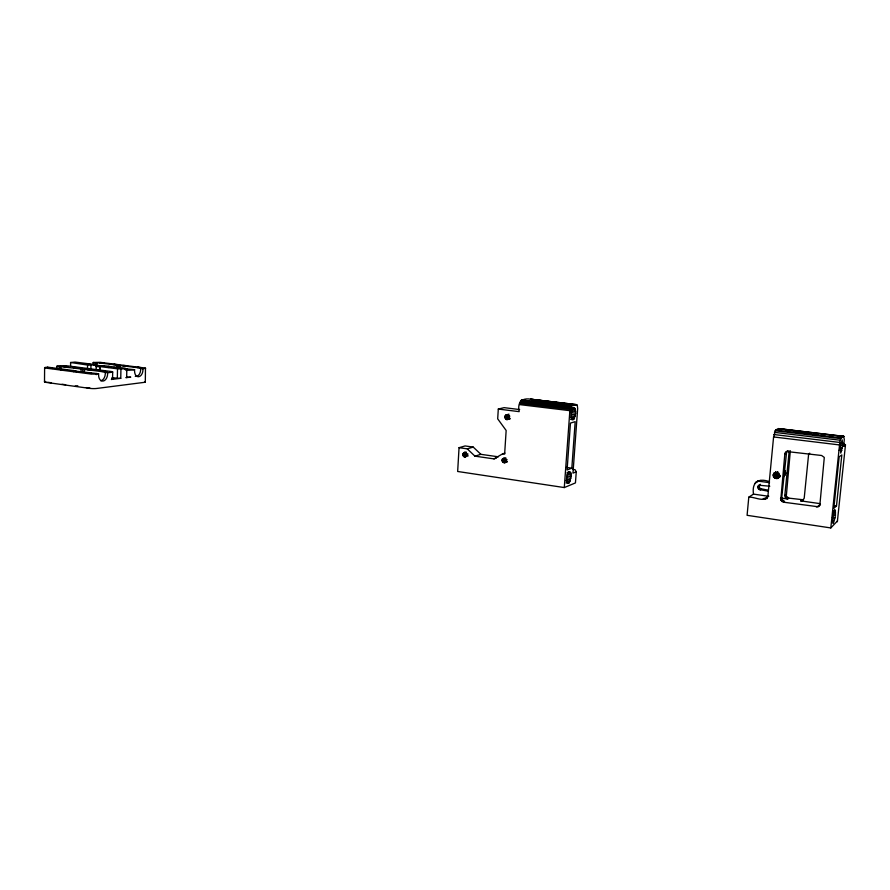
<?xml version="1.0" encoding="UTF-8"?>
<svg xmlns="http://www.w3.org/2000/svg" width="890" height="890" viewBox="0 0 890 890"><rect width="100%" height="100%" fill="white"/><g stroke="black" fill="none" stroke-linecap="round" stroke-linejoin="round"><path stroke-width="1.33" d="M44.5 381.799L44.622 367.626M47.671 368.338L47.682 367.158L45.946 367.336A4.928 0.579 1.1 0 0 46.102 368.149L89.846 373.878A4.995 0.601 1.3 0 0 96.91 373.978L98.601 373.789L98.59 374.99A6.653 4.472 -82.8 0 0 102.995 381.076A6.653 4.472 -82.8 0 0 107.623 373.956L107.634 372.754L111.495 372.32A4.906 0.59 1.4 0 0 111.016 371.475L67.718 365.912A4.851 0.556 1.2 0 0 60.887 365.801L56.938 366.202L56.927 367.37A6.497 4.595 -82.8 0 1 56.76 369.05M56.938 366.202L59.152 366.491L59.14 367.659A6.508 4.583 -82.8 0 1 58.963 369.339M70.644 366.858L70.566 362.508L75.016 362.063L95.375 364.622L96.231 365.812L96.165 369.806M73.725 371.742L73.737 370.551L47.682 367.158M59.152 366.491L82.67 369.15L81.079 369.328L81.057 370.507A6.575 4.539 -82.8 0 1 80.89 372.209M100.704 380.764A6.653 4.483 -82.8 0 0 105.298 373.655L105.32 372.454L106.889 372.276L84.483 369.383L82.892 369.561L82.87 370.741A6.575 4.539 -82.8 0 1 82.692 372.443M87.498 369.027L87.554 365.034L70.566 362.508M90.88 370.407L90.958 365.089L95.375 364.622M93.194 363.621L93.205 362.486L100.125 362.319L145.47 368.082L145.315 382.044M116.724 368.238A6.341 4.228 -83.1 0 0 116.901 366.602L116.913 365.456L118.403 365.301L96.877 362.608L95.386 362.764L95.364 363.888A6.286 4.283 -83.2 0 1 95.197 365.512M96.254 374.69L96.276 373.489L98.601 373.789M99.891 370.229L99.958 366.224L104.341 365.757L125.279 368.393L126.803 370.574L126.669 377.605L125.779 377.605M100.092 370.641L99.958 366.224M108.369 367.526L108.391 366.38L111.261 367.092M112.563 379.14L112.674 372.009M125.279 368.393L120.94 368.883L120.762 378.328L117.335 378.272L117.502 368.827L100.158 366.624M118.67 366.825L118.693 365.679L120.172 365.523L142.178 368.271L140.709 368.438L140.687 369.595A6.419 4.172 -83.1 0 1 135.291 376.359M121.685 368.416L134.579 369.684L134.557 370.841A6.419 4.161 -83.1 0 0 138.629 376.737A6.419 4.161 -83.1 0 0 142.967 369.873L142.99 368.716L145.604 368.26M571.091 476.606L570.646 472.412L568.977 471.711C566.563 474.804 565.695 479.766 567.542 483.303L569.4 482.536L571.091 476.606L566.963 476.005M575.663 413.194L575.229 408.844L573.56 407.909C571.013 410.98 570.356 416.019 572.125 419.613L573.972 419.057L575.663 413.194L570.279 412.537M783.712 475.761L783.667 476.795L785.736 473.124L784.012 469.141L785.147 475.204L783.712 475.761L784.568 473.725L785.736 473.124L784.235 471.511L785.336 470.966M498.422 456.815L480.878 454.323L473.235 447.08L465.092 445.946L459.051 447.692L457.66 471.478L564.293 487.564L575.441 482.914L576.253 471.834L575.085 469.709L572.47 469.341M519.649 409.556L504.096 407.653L498.3 409.066L497.688 418.834L506.154 430.482L504.63 454.123L502.605 453.833L493.972 458.884L474.949 456.158L467.25 448.849L459.051 447.692M576.253 471.834L572.971 473.135L577.666 408.454L577.265 405.195L530.863 399.209C522.096 397.63 517.123 401.969 519.182 411.647L498.3 409.066M835.443 515.266C834.953 493.75 829.792 541.888 835.443 515.266L832.729 514.865M842.719 445.623L842.174 439.805L840.227 447.336L840.783 453.132L842.719 445.623L840.015 445.289M564.293 487.564L569.967 409.3L571.692 405.907L576.876 404.705L530.863 399.209M571.825 468.151L575.185 421.66L570.457 423.095L567.097 469.976L571.825 468.151L566.463 467.384M768.526 496.264L753.485 494.117L748.79 497.176L747.088 515.31L830.804 527.937L837.501 520.928M753.485 494.117C751.683 482.002 758.58 477.696 769.516 481.69M767.992 491.158L758.614 489.344L757.935 486.363L760.283 484.405L757.935 486.363M767.937 490.134L759.893 488.521L759.215 485.54M844.388 443.943L845.366 445.245L843.642 446.435L844.298 439.438L843.631 436.3L778.45 428.591L775.613 430.026L773.588 436.945L767.981 495.307C765.545 503.595 754.297 496.397 748.79 497.176M786.704 451.519L821.615 455.491L824.296 457.427L819.935 504.296L818.032 506.744L783.356 502.171L780.752 500.236L784.835 454L785.414 452.509L787.917 450.807L785.414 452.509M783.356 502.171L784.58 501.27L783.033 500.636L781.709 497.766L786.638 451.786M788.852 498.133L787.672 499.001L786.137 498.367L784.824 495.53L789.152 451.441L790.342 450.741L786.293 496.242L788.852 498.133L803.481 499.802L800.711 500.87L801.857 499.98M830.804 527.937L839.793 442.452L840.783 438.603L843.631 436.3M836.478 505.976L841.818 454.924L839.17 456.826L833.797 508.357L836.478 505.976L833.73 505.587M837.345 521.751L845.5 444.644M773.555 476.984L774.656 475.905L775.435 472.557L773.899 473.369L773.121 475.093L773.555 476.984L775.034 478.308L776.992 478.575L779.151 477.329L773.555 476.984L775.435 472.557M780.174 476.573L777.56 472.735L777.793 471.656M462.733 454.523L464.458 452.331L466.316 452.954L467.117 454.901L465.381 457.093L463.534 456.47L462.733 454.523L466.571 453.366M509.903 418.99L506.455 419.568L504.73 417.043L505.609 415.185L508.969 414.139M501.982 460.163L503.773 457.938L505.676 458.584L506.499 460.564L504.697 462.778L502.794 462.144L501.982 460.163L505.642 458.951M779.151 477.329L775.034 478.308L775.568 476.172L774.378 474.303L774.656 475.905L777.193 477.307L776.992 478.575L778.683 477.674L779.473 475.95M778.561 475.605L777.804 473.792L780.352 475.727L778.561 475.605L779.206 473.369L777.27 474.125L778.561 475.605L780.463 476.106M774.901 472.89L773.121 475.093L774.378 474.303M757.279 481.345L754.842 483.47M775.591 472.468L776.158 471.889L773.899 473.369L775.591 472.468L777.56 472.735M818.032 506.744L820.447 504.864M816.364 506.933L819.134 505.832M802.335 500.681L804.193 498.278L808.654 453.9L809.778 453.188M781.809 501.526L783.033 500.636M786.137 498.367L787.327 497.499M780.752 500.236L781.976 499.357M785.091 497.098L786.293 496.242M780.474 498.645L781.709 497.766M784.824 495.53L786.015 494.673M767.447 497.009L768.715 496.142M764.655 499.123L767.558 497.477L766.279 498.344M762.83 499.201L765.934 498.244M760.105 490.045L761.384 489.222M758.614 489.344L759.893 488.521M757.779 487.931L759.07 487.108M755.988 482.146L760.661 480.478M757.579 481.379L758.859 480.578M784.835 454L786.059 453.277M778.683 477.674L775.724 477.185L774.656 475.905M507.467 419.635L509.036 418.422L509.069 416.275L506.532 414.773M503.696 462.689L507.356 461.465M504.697 462.778L507.133 461.966M502.794 462.144L506.455 460.92M502.183 461.243L507.066 459.618M502.216 459.129L505.887 457.927M493.972 458.884L496.286 458.139M502.605 453.833L504.908 453.11M474.949 456.158L480.878 454.323M464.402 457.015L468.24 455.836M463.534 456.47L467.372 455.302M462.934 455.58L468.051 454.034M462.967 453.5L465.526 452.732M463.579 452.721L466.138 451.953M467.25 448.849L473.235 447.08M506.455 419.568L510.115 418.589M505.553 419.023L509.214 418.055M504.93 418.122L509.825 416.843M504.73 417.043L509.614 415.764M504.975 415.997L508.635 415.04M505.609 415.185L508.057 414.551M759.003 485.217L769.794 486.229M75.227 386.06L77.786 385.748M120.762 378.328L111.372 379.463A4.906 0.612 1.3 0 0 111.884 378.751M126.669 377.605L130.763 377.115A4.795 0.59 1.4 0 1 126.736 377.215M96.276 373.489L72.112 370.73L73.737 370.551M134.579 369.684L130.897 370.107A4.806 0.567 1.5 0 1 126.87 370.195M126.502 369.506L127.737 369.361L125.312 369.061M99.035 366.024L102.673 366.191M96.231 365.812L95.72 366.547M95.619 365.968L97.388 365.734L95.864 365.412M114.365 367.948L116.423 368.004M87.554 365.034L90.958 365.089M117.502 368.827L120.94 368.883M125.067 369.483L126.803 370.574M837.512 436.122L844.02 436.478L778.45 428.591M830.348 435.488L833.085 435.688M838.558 436.078L844.02 436.478M547.773 401.902L545.092 401.601L545.993 401.868M551.789 402.347L555.816 402.803M559.832 403.248L562.524 403.548M567.887 404.138L570.568 404.438M530.529 399.209L576.409 404.627M521.629 399.966L571.692 405.907M775.613 430.026L841.295 437.824M521.084 400.3L571.18 406.252M775.023 430.771L840.783 438.603M520.572 401.012L570.701 406.986M572.07 407.731L574.762 408.054M774.433 432.351L840.26 440.227M520.138 402.035L570.279 408.043M571.191 408.354L575.229 408.844M519.816 403.281L569.967 409.3M571.514 409.534L575.552 410.023M773.922 434.52L839.793 442.452M840.182 442.82L842.897 443.142M519.649 404.605L569.789 410.657M570.312 410.868L575.697 411.514M531.753 400.389L531.375 399.566L542.177 400.889M544.869 401.223L557.018 402.714M559.721 403.036L563.77 403.537M567.82 404.027L571.87 404.527M773.588 436.945L839.448 444.933M571.413 414.417L575.452 414.918M839.648 447.893L842.363 448.226M571.046 416.053L575.085 416.553M839.159 450.229L841.873 450.562M570.535 417.477L574.573 417.977M571.28 418.723L573.972 419.057M570.635 419.39L573.327 419.724M93.205 362.486L95.386 362.764M116.913 365.456L118.693 365.679M140.709 368.438L142.99 368.716M86.575 363.977L90.635 364.488M93.339 364.833L104.163 366.202M113.864 367.425L119.082 368.082M95.886 366.413L99.925 366.925M81.079 369.328L82.892 369.561M105.32 372.454L107.634 372.754M112.007 377.571L117.335 378.272M804.638 432.173L778.939 428.791L779.262 429.881M807.341 432.54L811.402 433.074M815.462 433.608L818.166 433.964M822.215 434.498L824.93 434.854M47.693 382.277L51.264 382.767M62.044 384.246L65.671 384.747M86.263 387.584L89.968 388.084M759.381 481.279L769.527 482.68M780.83 498.022L787.672 499.001M800.711 500.87L819.968 503.618M764.11 498.333L766.835 498.723M567.976 472.023L570.646 472.412M832.84 510.582L835.554 510.982M566.841 472.924L570.968 473.524M832.884 512.451L835.61 512.851M566.997 474.359L571.113 474.96M566.752 477.707L570.879 478.308M832.373 517.446L835.087 517.846M566.385 479.354L570.501 479.955M565.873 480.789L570 481.401M566.73 482.146L569.4 482.536M566.085 482.87L568.755 483.27M531.375 399.566L534.122 399.988M536.87 400.4L540.998 401.034M777.537 476.361L776.125 474.559C774.99 468.808 776.236 478.397 779.651 477.274M776.069 474.437L777.393 476.25M775.657 472.279L776.125 474.559M45.824 381.476A4.917 0.623 0.9 0 0 45.968 382.366L89.645 388.374A4.984 0.656 1.1 0 0 96.699 388.463L144.236 382.366A4.717 0.601 1.5 0 0 144.603 381.665M120.172 365.523A8.655 5.763 -83.1 0 1 120.183 367.314M96.877 362.608A8.566 5.83 -83.2 0 1 96.643 366.168M84.483 369.383A8.967 6.186 -82.8 0 1 84.494 371.252M60.765 366.324A8.867 6.252 -82.8 0 1 60.52 370.006M777.56 472.29L777.27 474.125L777.56 472.29M99.68 370.374L94.184 370.218L99.68 370.374M78.887 367.704L73.436 367.548L78.887 367.704M87.799 372.977L86.463 373.121L91.514 373.455L87.799 372.977M103.017 371.264L101.716 371.408L106.7 371.742L103.017 371.264M138.273 367.314L137.06 367.448L141.877 367.77L138.273 367.314M73.102 371.052L71.745 371.197L76.751 371.531L73.102 371.052M88.422 369.383L87.109 369.528L92.048 369.851L88.422 369.383M123.944 365.523L122.72 365.656L127.504 365.968L123.944 365.523M63.557 369.806L62.2 369.951L67.184 370.284L63.557 369.806M78.954 368.171L77.641 368.304L82.547 368.627L78.954 368.171M114.643 364.366L113.419 364.5L118.181 364.811L114.643 364.366M49.195 367.937L47.826 368.071L52.766 368.404L49.195 367.937M64.692 366.335L63.357 366.469L68.23 366.791L64.692 366.335M100.637 362.619L99.391 362.742L104.119 363.053L100.637 362.619"/></g></svg>
